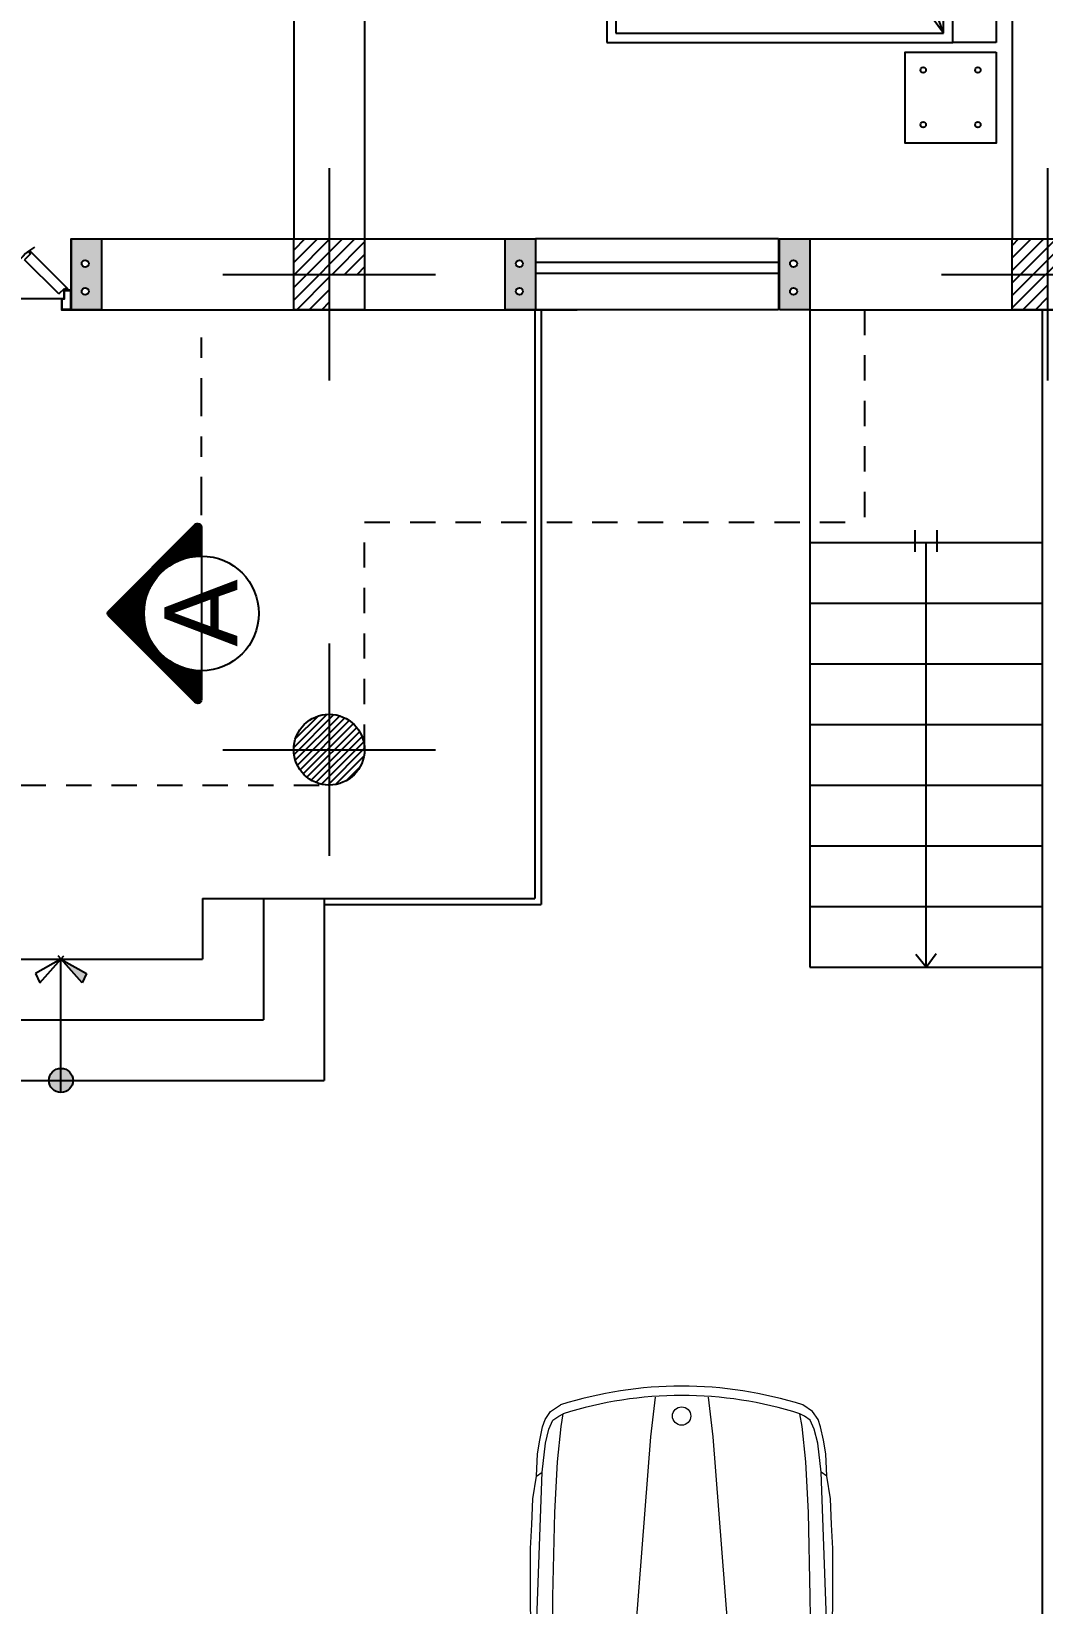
# Model space of a CAD drawing. Header units: inches. Extents: x -1482 to -895, y -39 to 122.
# Drawn here: x -1194.62 to -1189.62, y 56.6 to 64.37 of the extents above; entities that cross this region are included whole.
import ezdxf

# ---------------------------------------------------------------- set-up
doc = ezdxf.new("R2010")
doc.units = ezdxf.units.IN
doc.header["$MEASUREMENT"] = 0
doc.linetypes.add('DASHDOT', pattern=[1, 0.5, -0.25, 0, -0.25])
doc.linetypes.add('DASHED2', pattern=[0.375, 0.25, -0.125])
for name, color, linetype in [('axe', 150, 'Continuous'), ('CAR', 250, 'Continuous'), ('fur', 22, 'Continuous'), ('GRADIANT', 251, 'Continuous'), ('nama', 252, 'Continuous')]:
    doc.layers.add(name, color=color, linetype=linetype)
doc.styles.get("Standard").update_dxf_attribs({"font": 'verdana.TTF'})
pattern_1 = [(45, (596.028865, 40.59466), (-0.01767766953, 0.01767766953), [])]

# ---------------------------------------------------------------- blocks, each defined once
blk = doc.blocks.new('A$C78557366')
at = {"layer": 'GRADIANT', "ltscale": 0.3}
h = blk.add_hatch(dxfattribs=at)
h.set_pattern_fill('ANSI31', color=256, scale=0.2)
h.paths.add_polyline_path([(-0.1, 0), (0, 0), (0, 0.1), (-0.1, 0.1)], flags=16)
h.paths.add_polyline_path([(0.1, 0), (0.1, 0.1), (-0.1, 0.1), (-0.1, 0)], flags=17)
h.paths.add_polyline_path([(0, -0.1), (0.1, -0.1), (0.1, 0.1), (0, 0.1)])
h.paths.add_polyline_path([(0.1, -0.1), (0.1, 0.1), (-0.1, 0.1), (-0.1, -0.1)])
at = {"layer": 'axe', "ltscale": 0.3}
for p, q in [((0, 0.3), (0, -0.3)), ((-0.3, 0), (0.3, 0))]:
    blk.add_line(p, q, dxfattribs=at)
blk.add_lwpolyline([(0.1, 0.1), (-0.1, 0.1), (-0.1, -0.1), (0.1, -0.1)], close=True, dxfattribs=at)
blk = doc.blocks.new('Renu5')
at = {"layer": 'CAR', "color": 155, "linetype": 'ByBlock', "lineweight": 9}
for p, q in [((0.6433, 0.7759), (0.682, 0.7785)), ((0.682, 0.7785), (0.7414, 0.6469)), ((-1.1576, 0.6985), (-1.0053, 0.7114)), ((-1.0053, 0.7114), (-0.9769, 0.7036)), ((-0.9769, 0.7036), (-0.9253, 0.7139)), ((-0.9253, 0.7139), (-0.8299, 0.7191)), ((-0.8299, 0.7191), (-0.706, 0.7217)), ((-0.706, 0.7217), (-0.6261, 0.7191)), ((-0.6261, 0.7191), (-0.5641, 0.7139)), ((-0.5641, 0.7139), (-0.4713, 0.701)), ((0.7104, 0.6262), (0.6433, 0.7759)), ((1.0949, 0.6907), (1.149, 0.7088)), ((1.149, 0.7088), (1.1955, 0.7139)), ((1.1955, 0.7139), (1.4731, 0.7139)), ((1.4731, 0.7139), (1.5814, 0.7088)), ((1.5814, 0.7088), (1.6975, 0.7036)), ((-1.3588, 0.683), (-1.4721, 0.6701)), ((-1.4348, 0.6343), (-1.0105, 0.6752)), ((-1.3588, 0.683), (-1.1576, 0.6985)), ((-0.9769, 0.7036), (-1.0156, 0.6752)), ((-0.6673, 0.6778), (-1.0105, 0.6752)), ((-0.6777, 0.6391), (-0.9924, 0.6314)), ((0.0531, 0.6443), (-0.6777, 0.6391)), ((-0.4042, 0.6985), (-0.6596, 0.683)), ((0.0878, 0.701), (-0.4042, 0.6985)), ((-0.0309, 0.4714), (0.08, 0.6985)), ((0.7, 0.6496), (0.0531, 0.6443)), ((0.0878, 0.701), (0.6781, 0.6984)), ((0.7233, 0.6959), (0.8962, 0.6959)), ((0.7414, 0.6469), (0.7285, 0.6288)), ((0.7414, 0.6469), (0.8188, 0.634)), ((0.8962, 0.6959), (0.8678, 0.6314)), ((0.8962, 0.6959), (1.8162, 0.6623)), ((1.6975, 0.7036), (1.7982, 0.6881)), ((1.7982, 0.6881), (1.8162, 0.6623)), ((1.7982, 0.6881), (1.8988, 0.683)), ((1.8162, 0.6623), (1.9478, 0.6469)), ((1.8988, 0.683), (1.9607, 0.6727)), ((1.9478, 0.6469), (2.0097, 0.6314)), ((1.9607, 0.6727), (2.02, 0.6598)), ((2.02, 0.6598), (2.0537, 0.6491)), ((2.0537, 0.6491), (2.0896, 0.6239)), ((-1.5549, 0.443), (-1.5471, 0.5904)), ((-1.2866, 0.5204), (-1.4946, 0.5761)), ((-1.4448, 0.5892), (-1.4657, 0.5683)), ((-1.3717, 0.6004), (-1.4448, 0.5892)), ((-1.3072, 0.6082), (-1.3717, 0.6004)), ((-1.3124, 0.6056), (-1.3098, 0.5824)), ((-1.3098, 0.5824), (-1.2608, 0.554)), ((-1.2401, 0.6159), (-1.3072, 0.6082)), ((-1.0371, 0.6114), (-1.2545, 0.5953)), ((-1.2545, 0.5953), (-1.2479, 0.5746)), ((-1.2479, 0.5746), (-1.0002, 0.4972)), ((-1.106, 0.6262), (-1.2401, 0.6159)), ((-0.9924, 0.6314), (-1.106, 0.6262)), ((-0.7878, 0.6133), (-1.0371, 0.6114)), ((-0.6495, 0.4714), (-0.7878, 0.6133)), ((-0.6906, 0.6133), (-0.5074, 0.6185)), ((-0.6906, 0.6133), (-0.5966, 0.4714)), ((-0.5074, 0.6185), (-0.4983, 0.4714)), ((-0.482, 0.4714), (-0.4713, 0.6082)), ((-0.4713, 0.6082), (-0.4609, 0.6185)), ((-0.4609, 0.6185), (-0.0017, 0.6159)), ((-0.0017, 0.6159), (-0.0735, 0.4714)), ((0.007, 0.4714), (0.115, 0.6182)), ((0.115, 0.6182), (0.6918, 0.625)), ((0.4398, 0.4855), (0.8678, 0.6314)), ((0.8136, 0.5927), (0.4861, 0.4805)), ((0.6594, 0.5603), (0.6918, 0.625)), ((0.7285, 0.6288), (0.7104, 0.6262)), ((0.8601, 0.603), (0.8136, 0.5927)), ((0.9762, 0.6159), (0.9203, 0.6113)), ((0.9762, 0.6159), (1.2574, 0.6133)), ((1.2574, 0.6133), (1.6356, 0.6056)), ((1.6356, 0.6056), (1.8627, 0.5927)), ((1.8627, 0.5927), (2.0226, 0.5772)), ((2.0097, 0.6314), (2.051, 0.6133)), ((2.0226, 0.5772), (2.0794, 0.5669)), ((2.051, 0.6133), (2.0691, 0.5875)), ((2.0691, 0.5875), (2.0794, 0.5669)), ((2.0896, 0.6239), (2.1191, 0.5795)), ((-1.5059, 0.4276), (-1.4955, 0.5643)), ((-1.4904, 0.2882), (-1.4707, 0.5577)), ((-1.2917, 0.4998), (-1.4721, 0.5388)), ((-1.1292, 0.4482), (-1.2917, 0.4998)), ((-1.2866, 0.5204), (-1.1008, 0.4637)), ((-1.2608, 0.554), (-1.0505, 0.4829)), ((-0.9408, 0.4714), (-1.0027, 0.4972)), ((-1.5626, 0.2547), (-1.5549, 0.443)), ((-1.5059, 0.4276), (-1.5136, 0.2805)), ((-1.1085, 0.4405), (-1.1292, 0.4482)), ((-1.1034, 0.4121), (-1.1085, 0.4405)), ((-1.1008, 0.4637), (-1.0505, 0.4829)), ((-1.1008, 0.4637), (-1.0838, 0.4381)), ((-1.0838, -0.3674), (-1.0853, 0.4405)), ((-0.9795, 0.474), (-1.0505, 0.4829)), ((-0.9408, 0.4714), (-0.9795, 0.474)), ((0.3551, 0.4714), (-0.9408, 0.4714)), ((-1.1034, -0.3413), (-1.1034, 0.4121)), ((-1.4904, 0.0354), (-1.4904, 0.2882)), ((-1.5652, 0.038), (-1.5626, 0.2547)), ((-1.5136, 0.2805), (-1.5188, 0.1205)), ((1.0974, 0.2521), (1.0897, 0.2676)), ((1.1258, 0.2418), (1.0974, 0.2521)), ((1.9755, 0.1748), (1.1258, 0.2418)), ((2.1542, 0.1541), (1.9755, 0.1748)), ((-1.5188, 0.1205), (-1.5162, 0.0328)), ((-1.5162, 0.0767), (-1.4904, 0.0715)), ((-1.5652, 0.0328), (-1.5626, -0.1839)), ((-1.5188, -0.0498), (-1.5162, 0.038)), ((-1.4904, 0.0354), (-1.4904, -0.2175)), ((-1.5136, -0.2097), (-1.5188, -0.0498)), ((-1.5162, -0.0059), (-1.4904, -0.0007)), ((1.9755, -0.1041), (1.1258, -0.171)), ((2.1542, -0.0833), (1.9755, -0.1041)), ((-1.5626, -0.1839), (-1.5549, -0.3723)), ((-1.5059, -0.3568), (-1.5136, -0.2097)), ((1.0974, -0.1813), (1.0897, -0.1968)), ((1.0974, -0.1813), (1.0897, -0.1968)), ((1.1258, -0.171), (1.0974, -0.1813)), ((1.1258, -0.171), (1.0974, -0.1813)), ((-1.4904, -0.2175), (-1.4707, -0.4869)), ((-1.1034, -0.3413), (-1.1085, -0.3697)), ((-1.5549, -0.3723), (-1.5471, -0.5197)), ((-1.5059, -0.3568), (-1.4955, -0.4935)), ((-1.1292, -0.3774), (-1.2917, -0.429)), ((-1.2866, -0.4497), (-1.1008, -0.3929)), ((-1.2608, -0.4832), (-1.0505, -0.4121)), ((-1.1085, -0.3697), (-1.1292, -0.3774)), ((-1.1008, -0.3929), (-1.0838, -0.3674)), ((-1.1008, -0.3929), (-1.0505, -0.4121)), ((-0.9795, -0.4032), (-1.0505, -0.4121)), ((-0.9408, -0.4007), (-1.0027, -0.4265)), ((-0.9408, -0.4007), (-0.9795, -0.4032)), ((0.3551, -0.4007), (-0.9408, -0.4007)), ((-0.6495, -0.4007), (-0.7878, -0.5426)), ((-0.6906, -0.5426), (-0.5966, -0.4007)), ((-0.5074, -0.5477), (-0.4983, -0.4007)), ((-0.482, -0.4007), (-0.4713, -0.5374)), ((-0.0017, -0.5451), (-0.0735, -0.4007)), ((-0.0309, -0.4007), (0.08, -0.6277)), ((0.007, -0.4007), (0.115, -0.5474)), ((0.4398, -0.4147), (0.8678, -0.5606)), ((0.8136, -0.5219), (0.4861, -0.4097)), ((-1.2866, -0.4497), (-1.4946, -0.5053)), ((-1.2917, -0.429), (-1.4721, -0.468)), ((-1.3098, -0.5116), (-1.2608, -0.4832)), ((-1.2479, -0.5039), (-1.0002, -0.4265)), ((0.6594, -0.4896), (0.6924, -0.5555)), ((-1.4448, -0.5184), (-1.4657, -0.4976)), ((-1.3717, -0.5297), (-1.4448, -0.5184)), ((-1.4348, -0.5635), (-1.0105, -0.6045)), ((-1.3072, -0.5374), (-1.3717, -0.5297)), ((-1.3124, -0.5348), (-1.3098, -0.5116)), ((-1.2401, -0.5451), (-1.3072, -0.5374)), ((-1.2545, -0.5245), (-1.2479, -0.5039)), ((-1.0371, -0.5406), (-1.2545, -0.5245)), ((-1.106, -0.5555), (-1.2401, -0.5451)), ((-0.9924, -0.5606), (-1.106, -0.5555)), ((-0.7878, -0.5426), (-1.0371, -0.5406)), ((-0.6777, -0.5684), (-0.9924, -0.5606)), ((-0.6906, -0.5426), (-0.5074, -0.5477)), ((-0.4713, -0.5374), (-0.4609, -0.5477)), ((-0.4609, -0.5477), (-0.0017, -0.5451)), ((0.115, -0.5474), (0.6918, -0.5542)), ((0.7104, -0.5555), (0.6433, -0.7051)), ((0.7285, -0.558), (0.7104, -0.5555)), ((0.7414, -0.5761), (0.7285, -0.558)), ((0.7414, -0.5761), (0.8188, -0.5632)), ((0.8601, -0.5322), (0.8136, -0.5219)), ((0.8962, -0.6251), (0.8678, -0.5606)), ((0.9762, -0.5451), (0.9203, -0.5405)), ((0.9762, -0.5451), (1.2574, -0.5426)), ((1.2574, -0.5426), (1.6356, -0.5348)), ((1.6356, -0.5348), (1.8627, -0.5219)), ((1.8627, -0.5219), (2.0226, -0.5064)), ((1.9478, -0.5761), (2.0097, -0.5606)), ((2.0097, -0.5606), (2.051, -0.5426)), ((2.0226, -0.5064), (2.0794, -0.4961)), ((2.051, -0.5426), (2.0691, -0.5168)), ((2.0537, -0.5784), (2.0896, -0.5531)), ((2.0691, -0.5168), (2.0794, -0.4961)), ((2.0794, -0.4961), (2.0794, -0.4961)), ((2.0896, -0.5531), (2.1191, -0.5087)), ((-1.3588, -0.6122), (-1.4721, -0.5993)), ((-1.3588, -0.6122), (-1.1576, -0.6277)), ((-1.1576, -0.6277), (-1.0053, -0.6406)), ((-0.9769, -0.6329), (-1.0156, -0.6045)), ((-0.6673, -0.6071), (-1.0105, -0.6045)), ((-1.0053, -0.6406), (-0.9769, -0.6329)), ((-0.9769, -0.6329), (-0.9253, -0.6432)), ((0.0531, -0.5735), (-0.6777, -0.5684)), ((-0.4042, -0.6277), (-0.6596, -0.6122)), ((-0.5641, -0.6432), (-0.4713, -0.6303)), ((0.0878, -0.6303), (-0.4042, -0.6277)), ((0.7, -0.5788), (0.0531, -0.5735)), ((0.0878, -0.6303), (0.6781, -0.6276)), ((0.682, -0.7077), (0.7414, -0.5761)), ((0.7193, -0.6251), (0.8962, -0.6251)), ((0.8962, -0.6251), (1.8162, -0.5916)), ((1.0949, -0.62), (1.149, -0.638)), ((1.5814, -0.638), (1.6975, -0.6329)), ((1.6975, -0.6329), (1.7982, -0.6174)), ((1.7982, -0.6174), (1.8162, -0.5916)), ((1.7982, -0.6174), (1.8988, -0.6122)), ((1.8162, -0.5916), (1.9478, -0.5761)), ((1.8988, -0.6122), (1.9607, -0.6019)), ((1.9607, -0.6019), (2.02, -0.589)), ((2.02, -0.589), (2.0537, -0.5784)), ((-0.9253, -0.6432), (-0.8299, -0.6483)), ((-0.8299, -0.6483), (-0.706, -0.6509)), ((-0.706, -0.6509), (-0.6261, -0.6483)), ((-0.6261, -0.6483), (-0.5641, -0.6432)), ((0.6433, -0.7051), (0.682, -0.7077)), ((1.149, -0.638), (1.1955, -0.6432)), ((1.1955, -0.6432), (1.4731, -0.6432)), ((1.4731, -0.6432), (1.5814, -0.638))]:
    blk.add_line(p, q, dxfattribs=at)
blk.add_lwpolyline([(0.1222, 0.353), (-0.4938, 0.353), (-0.4938, -0.2631), (0.1222, -0.2631)], close=True, dxfattribs=at)
for centre, radius in [((2.0691, 0.0354), 0.0413), ((1.9607, -0.6019), 0)]:
    blk.add_circle(centre, radius, dxfattribs=at)
for centre, radius, start, end in [((-1.4622, 0.5856), 0.0851, 96.4831, 176.98725), ((-1.4284, 0.5679), 0.0667, 95.51313, 173.01043), ((0.8601, 0.5549), 0.0481, 85.16757, 90.00095), ((0.8599, 0.553), 0.05, 75.70515, 85.12365), ((0.8678, 0.5566), 0.0748, 57.86781, 90), ((0.8569, 0.543), 0.0604, 58.71158, 75.33718), ((0.783, 0.4527), 0.1767, 20.61685, 53.42682), ((0.7872, 0.4457), 0.2117, 23.72933, 55.35924), ((0.4019, 0.0354), 1.7597, 342.42005, 17.57994), ((0.4019, 0.0354), 1.8014, 342.42006, 17.57993), ((0.2863, 0.2292), 0.7211, 10.63378, 23.34734), ((0.3342, 0.2179), 0.7186, 11.93543, 25.82494), ((0.3551, 0.7339), 0.2625, 270, 288.82478), ((-3.3487, 0.0354), 3.8605, 353.3792, 6.62078), ((-0.4889, 0.0679), 1.5129, 3.47916, 11.21645), ((-0.3321, 0.0629), 1.4026, 3.62631, 12.49907), ((-0.9072, 0.0353), 1.9324, 357.12495, 3.69337), ((-0.6563, 0.0354), 1.728, 356.14166, 3.85832), ((-0.5745, 0.013), 1.599, 349.86931, 357.32526), ((-0.3321, 0.0078), 1.4026, 347.50094, 356.37369), ((0.194, -0.1315), 0.8171, 338.67351, 350.36447), ((0.3342, -0.1471), 0.7186, 334.17509, 348.06464), ((0.3551, -0.6631), 0.2625, 71.1752, 90), ((0.7482, -0.3571), 0.219, 312.53877, 340.9093), ((0.7872, -0.375), 0.2117, 304.6407, 336.27057), ((-1.4622, -0.5149), 0.0851, 183.01275, 263.51693), ((-1.4284, -0.4972), 0.0667, 186.98957, 264.48687), ((0.8601, -0.4842), 0.0481, 270, 272.41698), ((0.8601, -0.4837), 0.0485, 272.42266, 277.22439), ((0.8598, -0.4818), 0.0505, 277.25032, 284.26814), ((0.8678, -0.4859), 0.0748, 270, 302.13203), ((0.8584, -0.4767), 0.0558, 284.32664, 293.0822), ((0.8513, -0.4613), 0.0727, 293.46903, 308.16011)]:
    blk.add_arc(centre, radius, start, end, dxfattribs=at)
blk = doc.blocks.new('A$C3F8B090B')
h = blk.add_hatch(color=1)
h.paths.add_polyline_path([(0, 0), (0.15, 0), (0.15, 0.35), (0, 0.35)])
h.paths.add_polyline_path([(0.0977, 0.122, -1), (0.063, 0.122, -1)], flags=16)
h.paths.add_polyline_path([(0.0977, 0.2594, -1), (0.063, 0.2594, -1)], flags=16)
at = {"color": 1}
blk.add_lwpolyline([(0.15, 0.35), (0.15, 0), (0, 0), (0, 0.35)], close=True, dxfattribs=at)
for centre in [(0.0803, 0.2594), (0.0803, 0.122)]:
    blk.add_circle(centre, 0.0174, dxfattribs=at)
blk = doc.blocks.new('FL3')
blk.add_hatch(color=150).paths.add_polyline_path([(0, 0), (0.149, -0.167), (0.181, -0.102)])
at = {"color": 150}
for p, q in [((0, 0), (-0.181, -0.102)), ((-0.149, -0.167), (0.02, 0.022)), ((0.149, -0.167), (-0.02, 0.022)), ((0, 0), (0.181, -0.102)), ((-0.181, -0.102), (-0.149, -0.167)), ((0.181, -0.102), (0.149, -0.167))]:
    blk.add_line(p, q, dxfattribs=at)
blk = doc.blocks.new('*X8')
at = {"color": 0}
for p, q in [((1.626, 10.907), (3.996, 13.277)), ((1.634, 10.968), (3.935, 13.269)), ((1.641, 10.869), (4.034, 13.261)), ((1.668, 10.843), (4.061, 13.236)), ((1.705, 10.827), (4.088, 13.21)), ((1.756, 10.825), (4.115, 13.183)), ((6.198, 10.825), (3.841, 13.183)), ((6.25, 10.827), (3.867, 13.209)), ((6.287, 10.842), (3.894, 13.236)), ((6.314, 10.869), (3.922, 13.261)), ((6.329, 10.906), (3.959, 13.277)), ((6.322, 10.967), (4.019, 13.269)), ((1.81, 10.825), (4.141, 13.157)), ((3.001, 11.963), (4.168, 13.13)), ((3.195, 12.105), (4.194, 13.104)), ((3.314, 12.17), (4.221, 13.077)), ((3.41, 12.214), (4.247, 13.051)), ((3.855, 12.32), (3.416, 12.759)), ((3.905, 12.323), (3.443, 12.785)), ((3.956, 12.325), (3.469, 12.812)), ((3.495, 12.245), (4.274, 13.024)), ((4.009, 12.325), (3.496, 12.838)), ((4.065, 12.323), (3.523, 12.865)), ((4.122, 12.318), (3.549, 12.891)), ((3.572, 12.269), (4.3, 12.998)), ((4.182, 12.311), (3.576, 12.918)), ((4.245, 12.301), (3.602, 12.944)), ((4.312, 12.287), (3.629, 12.971)), ((3.643, 12.287), (4.327, 12.971)), ((4.383, 12.269), (3.655, 12.997)), ((4.46, 12.246), (3.682, 13.024)), ((4.544, 12.214), (3.708, 13.05)), ((3.71, 12.301), (4.353, 12.945)), ((4.641, 12.171), (3.735, 13.077)), ((4.759, 12.106), (3.761, 13.103)), ((3.773, 12.311), (4.38, 12.918)), ((4.951, 11.966), (3.788, 13.13)), ((6.145, 10.825), (3.814, 13.156)), ((3.833, 12.318), (4.406, 12.891)), ((3.89, 12.323), (4.433, 12.865)), ((3.946, 12.325), (4.459, 12.838)), ((3.999, 12.325), (4.486, 12.812)), ((4.05, 12.323), (4.512, 12.785)), ((4.1, 12.32), (4.539, 12.759)), ((3.245, 12.134), (3.019, 12.361)), ((3.28, 12.153), (3.045, 12.387)), ((3.315, 12.171), (3.072, 12.414)), ((3.351, 12.188), (3.098, 12.44)), ((3.388, 12.204), (3.125, 12.467)), ((3.425, 12.22), (3.151, 12.493)), ((3.464, 12.234), (3.178, 12.52)), ((3.503, 12.248), (3.204, 12.546)), ((3.543, 12.261), (3.231, 12.573)), ((3.584, 12.273), (3.257, 12.6)), ((3.626, 12.283), (3.284, 12.626)), ((3.67, 12.293), (3.31, 12.653)), ((3.714, 12.302), (3.337, 12.679)), ((3.76, 12.309), (3.363, 12.706)), ((3.807, 12.315), (3.39, 12.732)), ((4.148, 12.315), (4.565, 12.732)), ((4.195, 12.309), (4.592, 12.706)), ((4.241, 12.302), (4.618, 12.679)), ((4.285, 12.293), (4.645, 12.653)), ((4.329, 12.284), (4.671, 12.626)), ((4.371, 12.273), (4.698, 12.6)), ((4.412, 12.261), (4.724, 12.573)), ((4.452, 12.248), (4.751, 12.547)), ((4.492, 12.234), (4.777, 12.52)), ((4.53, 12.22), (4.804, 12.494)), ((4.568, 12.204), (4.83, 12.467)), ((4.604, 12.188), (4.857, 12.441)), ((4.64, 12.171), (4.883, 12.414)), ((4.675, 12.153), (4.91, 12.388)), ((4.71, 12.134), (4.937, 12.361)), ((2.79, 11.741), (2.594, 11.937)), ((2.813, 11.771), (2.621, 11.963)), ((2.837, 11.8), (2.647, 11.99)), ((2.862, 11.828), (2.674, 12.016)), ((2.888, 11.856), (2.7, 12.043)), ((2.914, 11.882), (2.727, 12.069)), ((2.941, 11.909), (2.754, 12.096)), ((2.968, 11.934), (2.78, 12.122)), ((2.996, 11.959), (2.807, 12.149)), ((3.025, 11.984), (2.833, 12.175)), ((3.054, 12.007), (2.86, 12.202)), ((3.084, 12.03), (2.886, 12.228)), ((3.115, 12.052), (2.913, 12.255)), ((3.147, 12.074), (2.939, 12.281)), ((3.179, 12.095), (2.966, 12.308)), ((3.212, 12.115), (2.992, 12.334)), ((4.743, 12.115), (4.963, 12.335)), ((4.776, 12.095), (4.99, 12.308)), ((4.809, 12.074), (5.016, 12.282)), ((4.84, 12.053), (5.043, 12.255)), ((4.871, 12.03), (5.069, 12.229)), ((4.901, 12.007), (5.096, 12.202)), ((4.93, 11.984), (5.122, 12.176)), ((4.959, 11.96), (5.149, 12.149)), ((4.987, 11.935), (5.175, 12.123)), ((5.015, 11.909), (5.202, 12.096)), ((5.041, 11.883), (5.228, 12.069)), ((5.068, 11.856), (5.255, 12.043)), ((5.093, 11.828), (5.281, 12.016)), ((5.118, 11.8), (5.308, 11.99)), ((5.142, 11.771), (5.334, 11.963)), ((5.165, 11.741), (5.361, 11.937)), ((1.863, 10.825), (2.84, 11.802)), ((1.916, 10.825), (2.698, 11.607)), ((2.527, 11.208), (2.197, 11.539)), ((2.539, 11.25), (2.223, 11.565)), ((2.552, 11.29), (2.25, 11.592)), ((2.565, 11.33), (2.276, 11.618)), ((2.58, 11.368), (2.303, 11.645)), ((2.595, 11.406), (2.329, 11.671)), ((2.611, 11.443), (2.356, 11.698)), ((2.628, 11.479), (2.382, 11.724)), ((2.645, 11.514), (2.409, 11.751)), ((2.664, 11.549), (2.435, 11.778)), ((2.683, 11.583), (2.462, 11.804)), ((2.703, 11.616), (2.488, 11.831)), ((2.724, 11.648), (2.515, 11.857)), ((2.745, 11.68), (2.541, 11.884)), ((2.767, 11.711), (2.568, 11.91)), ((6.092, 10.825), (5.119, 11.798)), ((5.188, 11.711), (5.387, 11.91)), ((5.21, 11.68), (5.414, 11.884)), ((5.232, 11.649), (5.44, 11.857)), ((5.252, 11.616), (5.467, 11.831)), ((6.039, 10.825), (5.258, 11.606)), ((5.272, 11.583), (5.493, 11.804)), ((5.291, 11.549), (5.52, 11.778)), ((5.31, 11.515), (5.546, 11.751)), ((5.328, 11.479), (5.573, 11.725)), ((5.344, 11.443), (5.599, 11.698)), ((5.361, 11.406), (5.626, 11.672)), ((5.376, 11.369), (5.652, 11.645)), ((5.39, 11.33), (5.679, 11.619)), ((5.404, 11.29), (5.706, 11.592)), ((5.416, 11.25), (5.732, 11.566)), ((5.428, 11.209), (5.759, 11.539)), ((2.062, 10.825), (1.772, 11.115)), ((2.115, 10.825), (1.799, 11.141)), ((2.168, 10.825), (1.825, 11.168)), ((2.221, 10.825), (1.852, 11.194)), ((2.274, 10.825), (1.878, 11.221)), ((2.327, 10.825), (1.905, 11.247)), ((2.38, 10.825), (1.932, 11.274)), ((2.433, 10.825), (1.958, 11.3)), ((1.969, 10.825), (2.633, 11.489)), ((2.478, 10.834), (1.985, 11.327)), ((2.479, 10.885), (2.011, 11.353)), ((2.022, 10.825), (2.589, 11.393)), ((2.482, 10.936), (2.038, 11.38)), ((2.486, 10.984), (2.064, 11.406)), ((2.075, 10.825), (2.558, 11.308)), ((2.492, 11.031), (2.091, 11.433)), ((2.499, 11.077), (2.117, 11.459)), ((2.128, 10.825), (2.534, 11.231)), ((2.507, 11.122), (2.144, 11.486)), ((2.517, 11.166), (2.17, 11.512)), ((2.181, 10.825), (2.516, 11.16)), ((5.986, 10.825), (5.323, 11.488)), ((5.933, 10.825), (5.367, 11.392)), ((5.88, 10.825), (5.398, 11.307)), ((5.827, 10.825), (5.422, 11.23)), ((5.438, 11.166), (5.785, 11.513)), ((5.774, 10.825), (5.44, 11.159)), ((5.448, 11.123), (5.812, 11.486)), ((5.456, 11.078), (5.838, 11.46)), ((5.463, 11.032), (5.865, 11.433)), ((5.469, 10.985), (5.891, 11.407)), ((5.474, 10.936), (5.918, 11.38)), ((5.477, 10.886), (5.944, 11.354)), ((5.478, 10.834), (5.971, 11.327)), ((5.522, 10.825), (5.997, 11.3)), ((5.575, 10.825), (6.024, 11.274)), ((5.628, 10.825), (6.05, 11.247)), ((5.681, 10.825), (6.077, 11.221)), ((5.734, 10.825), (6.103, 11.194)), ((5.787, 10.825), (6.13, 11.168)), ((5.84, 10.825), (6.156, 11.141)), ((5.893, 10.825), (6.183, 11.115)), ((1.744, 10.825), (1.626, 10.943)), ((1.681, 10.835), (1.634, 10.881)), ((1.797, 10.825), (1.641, 10.981)), ((1.85, 10.825), (1.666, 11.009)), ((1.903, 10.825), (1.693, 11.035)), ((1.956, 10.825), (1.719, 11.062)), ((2.009, 10.825), (1.746, 11.088)), ((2.234, 10.825), (2.502, 11.093)), ((2.287, 10.825), (2.492, 11.03)), ((2.34, 10.825), (2.485, 10.97)), ((2.393, 10.825), (2.48, 10.913)), ((2.446, 10.825), (2.478, 10.857)), ((5.721, 10.825), (5.454, 11.093)), ((5.668, 10.825), (5.464, 11.03)), ((5.615, 10.825), (5.471, 10.969)), ((5.562, 10.825), (5.475, 10.912)), ((5.509, 10.825), (5.477, 10.857)), ((5.946, 10.825), (6.209, 11.088)), ((5.999, 10.825), (6.236, 11.062)), ((6.052, 10.825), (6.262, 11.035)), ((6.105, 10.825), (6.289, 11.009)), ((6.158, 10.825), (6.314, 10.981)), ((6.211, 10.825), (6.329, 10.943)), ((6.274, 10.835), (6.322, 10.882))]:
    blk.add_line(p, q, dxfattribs=at)
blk = doc.blocks.new('SEC')
for p, q in [((2.622, 0.085), (3.749, 1.212)), ((4.946, 0.085), (3.82, 1.212)), ((2.657, 0), (3.034, 0)), ((3.034, 0), (4.534, 0)), ((4.534, 0), (4.911, 0))]:
    blk.add_line(p, q)
at = {"linetype": 'DASHDOT'}
blk.add_line((2.5, 0), (0, 0), dxfattribs=at)
for centre, radius, start, end in [((3.784, 1.177), 0.05, 45, 135), ((3.784, 0), 0.75, 0, 180), ((2.657, 0.05), 0.05, 135, 270), ((3.784, 0), 0.75, 180, 0), ((4.911, 0.05), 0.05, 270, 45)]:
    blk.add_arc(centre, radius, start, end)
at = {"xscale": 0.5, "yscale": 0.5, "zscale": 0.5}
blk.add_blockref('*X8', (1.795, -5.413), dxfattribs=at)
blk = doc.blocks.new('DBLDR120K')
at = {"layer": 'fur', "color": 136}
for p, q in [((-1.1519, -0.0545), (-0.9381, -0.0545)), ((-0.0481, -0.0545), (-0.8419, -0.0545)), ((-1.1397, -0.0777), (-0.9708, -0.2466))]:
    blk.add_line(p, q, dxfattribs=at)
at = {"layer": 'fur', "color": 136, "linetype": 'Continuous'}
for p, q in [((-1.18, -0.096), (-1.1857, -0.1017)), ((-1.1857, -0.1017), (-0.9948, -0.2926)), ((-1.169, -0.107), (-1.18, -0.096)), ((-1.1397, -0.0777), (-1.1686, -0.1067)), ((-0.4028, -0.4202), (-0.0603, -0.0777)), ((-0.0143, -0.1017), (-0.3678, -0.4552)), ((-0.0603, -0.0777), (-0.0314, -0.1067)), ((-0.031, -0.107), (-0.02, -0.096)), ((-0.02, -0.096), (-0.0143, -0.1017)), ((-1.0001, -0.2759), (-0.9708, -0.2466)), ((-0.9891, -0.287), (-1.0001, -0.2759)), ((-0.9948, -0.2926), (-0.9891, -0.287)), ((-0.6393, -0.6567), (-0.4028, -0.4202)), ((-0.3678, -0.4552), (-0.6153, -0.7027)), ((-0.61, -0.686), (-0.6393, -0.6567)), ((-0.621, -0.697), (-0.61, -0.686)), ((-0.6153, -0.7027), (-0.621, -0.697))]:
    blk.add_line(p, q, dxfattribs=at)
for points in [[(-1.1519, -0.0545), (-1.1519, 0), (-1.2, 0), (-1.2, -0.096), (-1.1644, -0.096), (-1.1644, -0.0545)], [(-0.9381, -0.0545), (-0.9381, 0), (-0.89, 0), (-0.89, -0.096), (-0.9256, -0.096), (-0.9256, -0.0545)], [(-0.8419, -0.0545), (-0.8419, 0), (-0.89, 0), (-0.89, -0.096), (-0.8544, -0.096), (-0.8544, -0.0545)], [(-0.0481, -0.0545), (-0.0481, 0), (0, 0), (0, -0.096), (-0.0356, -0.096), (-0.0356, -0.0545)], [(-1.1539, -0.0525), (-1.1539, -0.002), (-1.198, -0.002), (-1.198, -0.094), (-1.1664, -0.094), (-1.1664, -0.0525)], [(-0.9361, -0.0525), (-0.9361, -0.002), (-0.892, -0.002), (-0.892, -0.094), (-0.9236, -0.094), (-0.9236, -0.0525)], [(-0.8439, -0.0525), (-0.8439, -0.002), (-0.888, -0.002), (-0.888, -0.094), (-0.8564, -0.094), (-0.8564, -0.0525)], [(-0.0461, -0.0525), (-0.0461, -0.002), (-0.002, -0.002), (-0.002, -0.094), (-0.0336, -0.094), (-0.0336, -0.0525)]]:
    blk.add_lwpolyline(points, close=True, dxfattribs=at)
at = {"layer": 'fur', "color": 136}
for centre, radius, start, end in [((-1.6655, -0.1105), 0.7756, 8.04146, 8.19069), ((-0.1145, -0.1105), 0.7756, 171.80931, 171.95854), ((-1.154, -0.0815), 0.2645, 300.4974, 3.14148), ((-0.1145, -0.1105), 0.7756, 178.92853, 233.96606)]:
    blk.add_arc(centre, radius, start, end, dxfattribs=at)
blk = doc.blocks.new('BEDKH')
at = {"color": 236, "linetype": 'Continuous'}
for p, q in [((-0.5, -0.238), (-0.5, 0)), ((-0.5, 0), (0.5, 0)), ((0.5, 0), (0.5, -0.238)), ((-0.5, -0.238), (-0.5, -2.138)), ((0.5, -0.238), (-0.5, -0.238)), ((0.5, -2.138), (0.5, -0.238)), ((-0.45, -0.288), (-0.45, -2.088)), ((0.45, -0.288), (-0.45, -0.288)), ((0.45, -0.288), (-0.4469, -0.6071)), ((0.45, -0.288), (-0.202, -0.7704)), ((0.3741, -2.088), (0.3741, -0.3442)), ((0.45, -2.088), (0.45, -0.288)), ((-0.2159, -0.3562), (-0.2159, -0.5199)), ((-0.2159, -0.3562), (0.2584, -0.3562)), ((0.3441, -2.088), (0.3441, -0.3664)), ((0.1441, -2.088), (0.1441, -0.5143)), ((0.1741, -2.088), (0.1741, -0.4921)), ((-0.4259, -2.088), (-0.4259, -0.6211)), ((-0.202, -0.7704), (-0.4259, -0.6211)), ((-0.0559, -2.088), (-0.0559, -0.6622)), ((-0.0259, -2.088), (-0.0259, -0.64)), ((-0.2559, -2.088), (-0.2559, -0.7344)), ((-0.2259, -2.088), (-0.2259, -0.7544)), ((-0.5, -2.138), (0.5, -2.138)), ((-0.45, -2.088), (0.45, -2.088))]:
    blk.add_line(p, q, dxfattribs=at)
blk.add_lwpolyline([(0.5543, 0), (1.0543, 0), (1.0543, -0.5), (0.5543, -0.5)], close=True, dxfattribs=at)
for centre in [(0.652, -0.1), (0.952, -0.1), (0.652, -0.4), (0.952, -0.4)]:
    blk.add_circle(centre, 0.015, dxfattribs=at)

msp = doc.modelspace()

# ---------------------------------------------------------------- hatches: boundary and pattern name
at = {"layer": 'fur', "linetype": 'Continuous'}
h = msp.add_hatch(color=136, dxfattribs=at)
h.dxf.hatch_style = 1
h.paths.add_polyline_path([(-1194.4745, 59.1281), (-1194.4745, 59.2473, 0.414214), (-1194.5341, 59.1877, 0.414214)])
h.paths.add_polyline_path([(-1194.4745, 59.1281, 0.414214), (-1194.4149, 59.1877), (-1194.4745, 59.1877)])
h.paths.add_polyline_path([(-1194.4745, 59.1877), (-1194.4149, 59.1877, 0.414214), (-1194.4745, 59.2473)])
at = {"layer": 'GRADIANT', "ltscale": 0.3}
h = msp.add_hatch(dxfattribs=at)
h.set_pattern_fill('ANSI31', color=256, scale=0.2)
h.set_pattern_definition(pattern_1)
edge = h.paths.add_edge_path()
edge.add_arc((-1193.1495, 60.8229), 0.175, 90, 180)
edge.add_line((-1193.3245, 60.8229), (-1193.1495, 60.8229))
edge.add_line((-1193.1495, 60.8229), (-1193.1495, 60.9979))
edge = h.paths.add_edge_path()
edge.add_arc((-1193.1495, 60.8229), 0.175, 360, 450)
edge.add_line((-1193.1495, 60.9979), (-1193.1495, 60.8229))
edge.add_line((-1193.1495, 60.8229), (-1192.9745, 60.8229))
edge = h.paths.add_edge_path()
edge.add_arc((-1193.1495, 60.8229), 0.175, 270, 360)
edge.add_line((-1192.9745, 60.8229), (-1193.1495, 60.8229))
edge.add_line((-1193.1495, 60.8229), (-1193.1495, 60.6479))
edge = h.paths.add_edge_path()
edge.add_arc((-1193.1495, 60.8229), 0.175, 180, 270)
edge.add_line((-1193.1495, 60.6479), (-1193.1495, 60.8229))
edge.add_line((-1193.1495, 60.8229), (-1193.3245, 60.8229))
h = msp.add_hatch(dxfattribs=at)
h.set_pattern_fill('ANSI31', color=256, scale=0.2)
h.set_pattern_definition(pattern_1)
edge = h.paths.add_edge_path()
edge.add_arc((-1193.1495, 60.8229), 0.175, 90, 180)
edge.add_line((-1193.3245, 60.8229), (-1193.1495, 60.8229))
edge.add_line((-1193.1495, 60.8229), (-1193.1495, 60.9979))
edge = h.paths.add_edge_path()
edge.add_arc((-1193.1495, 60.8229), 0.175, 360, 450)
edge.add_line((-1193.1495, 60.9979), (-1193.1495, 60.8229))
edge.add_line((-1193.1495, 60.8229), (-1192.9745, 60.8229))
edge = h.paths.add_edge_path()
edge.add_arc((-1193.1495, 60.8229), 0.175, 270, 360)
edge.add_line((-1192.9745, 60.8229), (-1193.1495, 60.8229))
edge.add_line((-1193.1495, 60.8229), (-1193.1495, 60.6479))
edge = h.paths.add_edge_path()
edge.add_arc((-1193.1495, 60.8229), 0.175, 180, 270)
edge.add_line((-1193.1495, 60.6479), (-1193.1495, 60.8229))
edge.add_line((-1193.1495, 60.8229), (-1193.3245, 60.8229))
h = msp.add_hatch(dxfattribs=at)
h.set_pattern_fill('ANSI31', color=256, scale=0.2)
h.set_pattern_definition([(45, (596.028865, 40.59466), (-0.01767766953, 0.01767766953), [])])
edge = h.paths.add_edge_path()
edge.add_arc((-1193.1495, 60.8229), 0.175, 90, 180)
edge.add_line((-1193.3245, 60.8229), (-1193.1495, 60.8229))
edge.add_line((-1193.1495, 60.8229), (-1193.1495, 60.9979))
edge = h.paths.add_edge_path()
edge.add_arc((-1193.1495, 60.8229), 0.175, 360, 450)
edge.add_line((-1193.1495, 60.9979), (-1193.1495, 60.8229))
edge.add_line((-1193.1495, 60.8229), (-1192.9745, 60.8229))
edge = h.paths.add_edge_path()
edge.add_arc((-1193.1495, 60.8229), 0.175, 270, 360)
edge.add_line((-1192.9745, 60.8229), (-1193.1495, 60.8229))
edge.add_line((-1193.1495, 60.8229), (-1193.1495, 60.6479))
edge = h.paths.add_edge_path()
edge.add_arc((-1193.1495, 60.8229), 0.175, 180, 270)
edge.add_line((-1193.1495, 60.6479), (-1193.1495, 60.8229))
edge.add_line((-1193.1495, 60.8229), (-1193.3245, 60.8229))

# ---------------------------------------------------------------- linework, layer by layer
at = {"ltscale": 0.3}
for p, q in [((-1192.9745, 68.3479), (-1192.9745, 63.3479)), ((-1189.7745, 68.1729), (-1189.7745, 63.3479)), ((-1193.3245, 67.9979), (-1193.3245, 63.3479)), ((-1194.4245, 63.3479), (-1193.3245, 63.3479)), ((-1194.4245, 63.3479), (-1194.4245, 62.9979)), ((-1194.4245, 63.3479), (-1194.4245, 62.9979)), ((-1192.9745, 63.3479), (-1192.1292, 63.3479)), ((-1192.1292, 63.3479), (-1192.1292, 62.9979)), ((-1190.9292, 63.3479), (-1190.9292, 62.9979)), ((-1190.9244, 63.3479), (-1189.7745, 63.3479)), ((-1194.4245, 62.9979), (-1191.9245, 62.9979)), ((-1190.7745, 62.9979), (-1189.4245, 62.9979))]:
    msp.add_line(p, q, dxfattribs=at)
at = {"color": 252, "ltscale": 0.3}
for p, q in [((-1190.9292, 63.3479), (-1192.1292, 63.3479)), ((-1190.9292, 63.2307), (-1192.1292, 63.2307)), ((-1190.9292, 63.1774), (-1192.1292, 63.1774)), ((-1194.4727, 62.9979), (-1194.4245, 62.9979)), ((-1192.1326, 62.9979), (-1192.1326, 60.0877)), ((-1190.9292, 62.9979), (-1192.1292, 62.9979)), ((-1192.1026, 62.9979), (-1192.1026, 60.0577)), ((-1190.7745, 62.9979), (-1190.7745, 59.7479)), ((-1189.6245, 51.1979), (-1189.6245, 62.9979)), ((-1190.2545, 61.8013), (-1190.2545, 61.9087)), ((-1190.1445, 61.8013), (-1190.1445, 61.9087)), ((-1190.7745, 61.8479), (-1189.6245, 61.8479)), ((-1190.1995, 59.7479), (-1190.1995, 61.8479)), ((-1190.7745, 61.5479), (-1189.6245, 61.5479)), ((-1190.7745, 61.2479), (-1189.6245, 61.2479)), ((-1190.7745, 60.9479), (-1189.6245, 60.9479)), ((-1190.7745, 60.6479), (-1189.6245, 60.6479)), ((-1190.7745, 60.3479), (-1189.6245, 60.3479)), ((-1193.7745, 60.0877), (-1192.1326, 60.0877)), ((-1193.7745, 60.0877), (-1193.7745, 59.7877)), ((-1193.7745, 60.0877), (-1192.1326, 60.0877)), ((-1193.4745, 60.0877), (-1193.4745, 59.4877)), ((-1193.1745, 60.0877), (-1193.1745, 59.1877)), ((-1193.1745, 60.0577), (-1192.1026, 60.0577)), ((-1190.7745, 60.0479), (-1189.6245, 60.0479)), ((-1195.1745, 59.7877), (-1193.7745, 59.7877)), ((-1190.1995, 59.7479), (-1190.2504, 59.8109)), ((-1190.1995, 59.7479), (-1190.1505, 59.816)), ((-1190.7745, 59.7479), (-1189.6245, 59.7479)), ((-1195.4745, 59.4877), (-1193.4745, 59.4877)), ((-1195.7745, 59.1877), (-1193.1745, 59.1877))]:
    msp.add_line(p, q, dxfattribs=at)
msp.add_lwpolyline([(-1190.7745, 61.8479), (-1190.7745, 61.2479)], dxfattribs=at)
at = {"layer": 'axe', "ltscale": 0.3}
for p, q in [((-1193.1495, 61.3479), (-1193.1495, 60.2979)), ((-1193.1495, 61.3479), (-1193.1495, 60.2979)), ((-1193.1495, 61.3479), (-1193.1495, 60.2979)), ((-1193.6745, 60.8229), (-1192.6245, 60.8229)), ((-1193.6745, 60.8229), (-1192.6245, 60.8229)), ((-1193.6745, 60.8229), (-1192.6245, 60.8229))]:
    msp.add_line(p, q, dxfattribs=at)
msp.add_circle((-1193.1495, 60.8229), 0.175, dxfattribs=at)
msp.add_circle((-1193.1495, 60.8229), 0.175, dxfattribs=at)
msp.add_circle((-1193.1495, 60.8229), 0.175, dxfattribs=at)
at = {"layer": 'fur', "color": 136, "linetype": 'DASHED2', "ltscale": 0.5}
for p, q in [((-1190.5038, 62.9979), (-1190.5038, 61.9479)), ((-1192.9745, 61.9479), (-1190.5038, 61.9479)), ((-1192.9745, 60.8229), (-1192.9745, 61.9479)), ((-1195.7995, 60.6479), (-1193.1495, 60.6479))]:
    msp.add_line(p, q, dxfattribs=at)
at = {"layer": 'fur', "color": 136, "linetype": 'Continuous'}
msp.add_line((-1194.4745, 59.1281), (-1194.4745, 59.7877), dxfattribs=at)
msp.add_circle((-1194.4745, 59.1877), 0.0596, dxfattribs=at)

# ---------------------------------------------------------------- block references
at = {"xscale": 0.9999900196616685, "yscale": 0.9999900196616685, "zscale": 0.9999900196616685, "rotation": 179.9881526941475}
for p in [(-1194.2745, 63.3479), (-1192.1292, 63.3479), (-1190.7744, 63.3479)]:
    msp.add_blockref('A$C3F8B090B', p, dxfattribs=at)
at = {"layer": 'axe', "ltscale": 0.3, "xscale": -1.750000000001592, "yscale": 1.750000000001592, "zscale": 1.750000000001592, "rotation": 90}
for p in [(-1193.1495, 63.1729), (-1189.5995, 63.1729)]:
    msp.add_blockref('A$C78557366', p, dxfattribs=at)
at = {"layer": 'axe', "color": 5, "xscale": 1.099999999984902, "yscale": 1.099999999984902, "zscale": 1.099999999984902, "rotation": 90}
msp.add_blockref('Renu5', (-1191.3688, 55.2526), dxfattribs=at)
at = {"layer": 'fur'}
for name, p, xscale, yscale, zscale, rotation in [('BEDKH', (-1189.8539, 64.7696), 0.8999999999999773, 0.8999999999999773, 0.8999999999999773, 269.999999999544), ('DBLDR120K', (-1195.6265, 62.9979), 1.00166944908176, 1.00166944908176, 1.00166944908176, 180), ('SEC', (-1193.7805, 62.927), -0.3779999999996555, 0.3779999999996564, 0.3779999999996562, 90)]:
    msp.add_blockref(name, p, dxfattribs=dict(at, xscale=xscale, yscale=yscale, zscale=zscale, rotation=rotation))
at = {"layer": 'fur', "color": 136, "linetype": 'Continuous', "xscale": 0.7000000000000455, "yscale": 0.7000000000000455, "zscale": 0.7000000000000455}
msp.add_blockref('FL3', (-1194.4745, 59.7877), dxfattribs=at)

# ---------------------------------------------------------------- texts
at = {"layer": 'nama', "ltscale": 10}
msp.add_text('A', height=0.36, rotation=90, dxfattribs=at).set_placement((-1193.6034, 61.3299))

doc.saveas('drawing.dxf')
